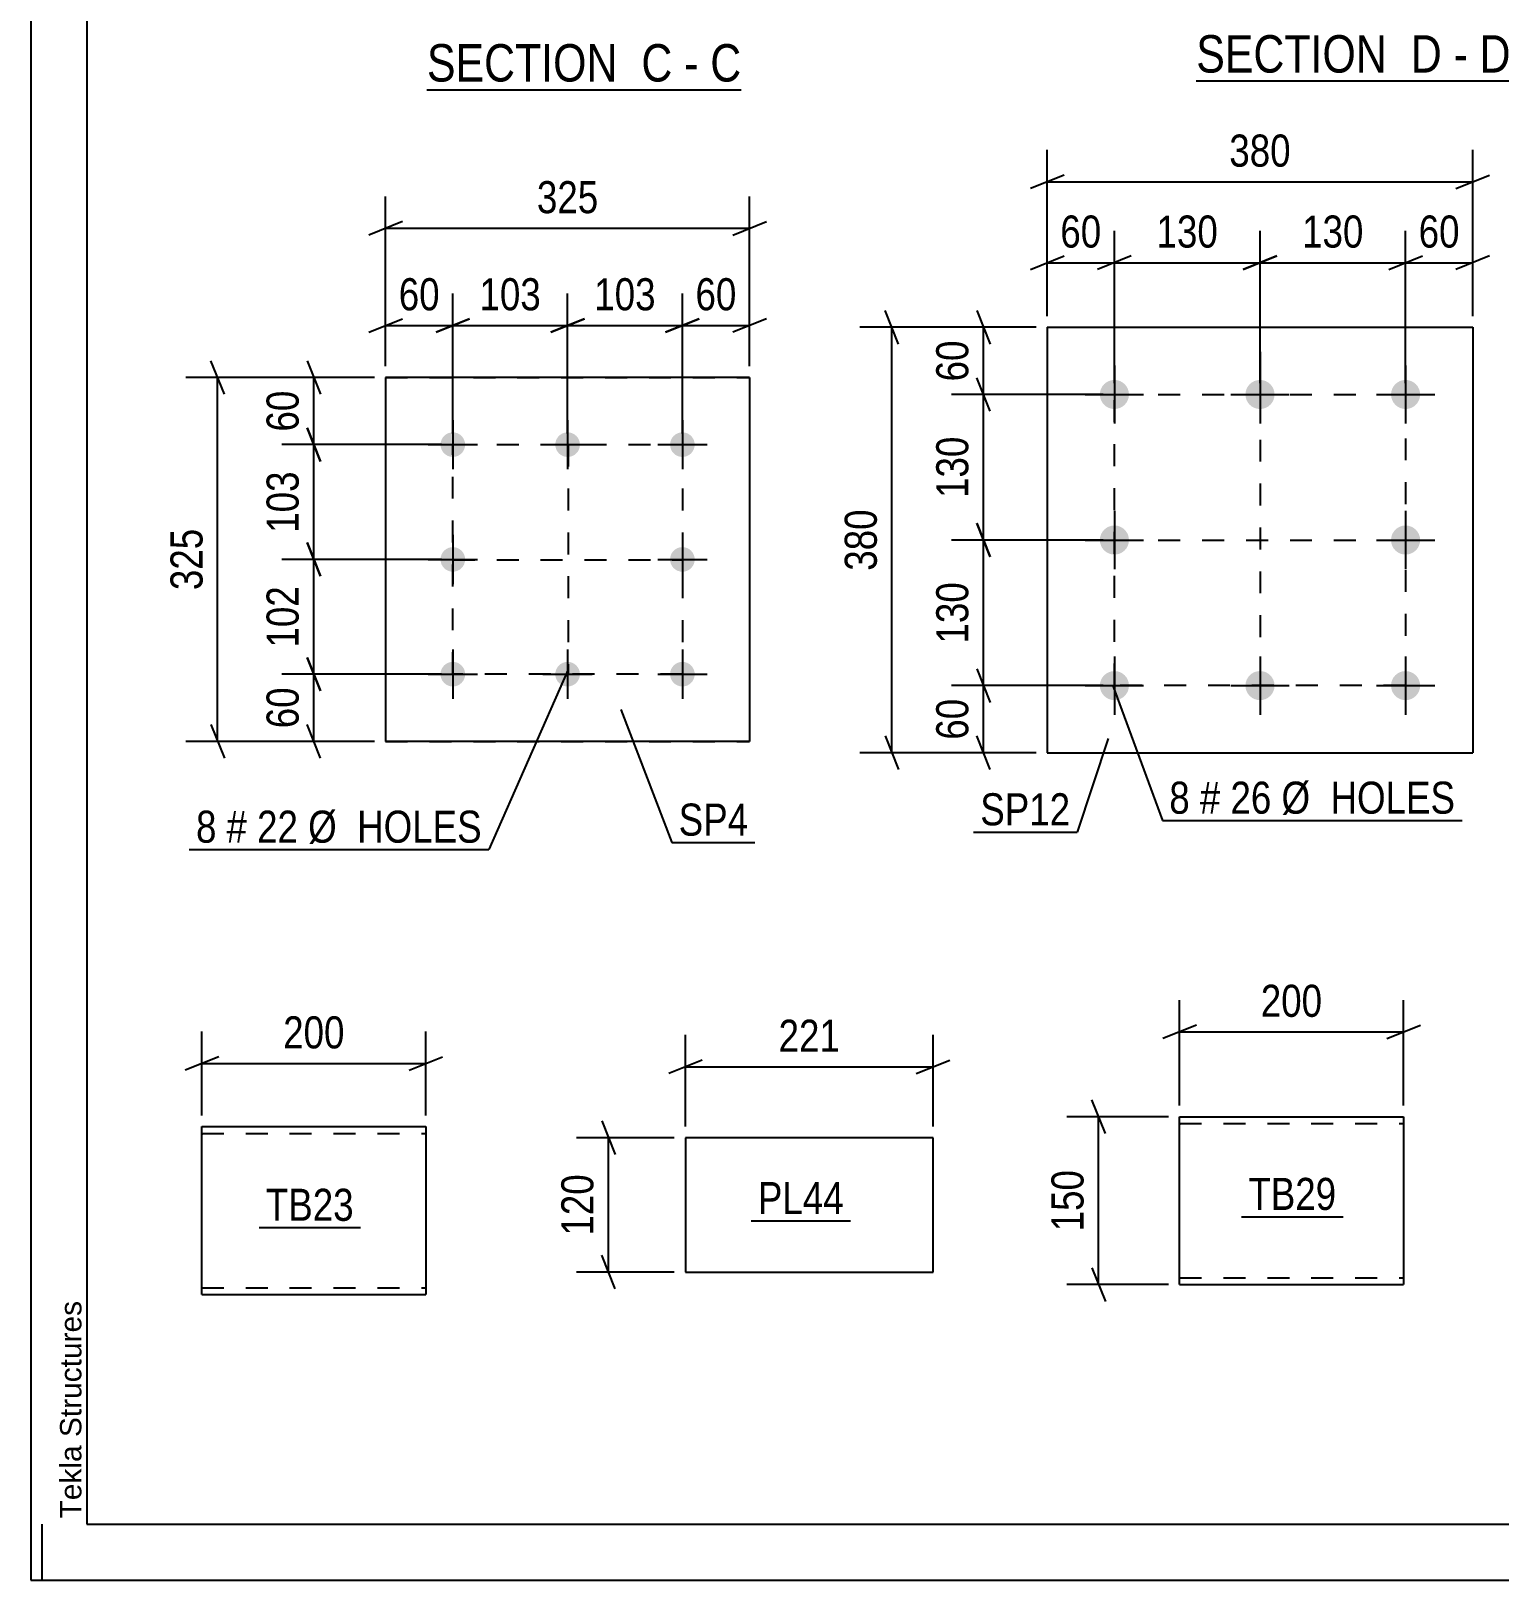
# Model space of a CAD drawing. Header units: millimetres. Extents: x 0 to 841, y 0 to 594.
# Drawn here: x 0 to 131.1, y 0 to 138.3 of the extents above; entities that cross this region are included whole.
import ezdxf

# ---------------------------------------------------------------- set-up
doc = ezdxf.new("R2010")
doc.units = ezdxf.units.MM
doc.linetypes.add('DXK_LINE_DOT2', pattern=[3.9198, 1.9599, -1.9599])
doc.styles.add('Arial', font='ARIAL.TTF', dxfattribs={"height": 0.2})
doc.styles.add('Arial Narrow', font='ARIALN.TTF', dxfattribs={"height": 0.2})

# ---------------------------------------------------------------- blocks, each defined once
blk = doc.blocks.new('Unknown-247305034-1135 - 41552')
at = {"color": 5, "linetype": 'Continuous'}
for p, q in [((0, 594), (0, 0)), ((5, 589), (5, 5)), ((1, 0), (1, 5)), ((5, 5), (836, 5)), ((0, 0), (841, 0))]:
    blk.add_line(p, q, dxfattribs=at)
at = {"color": 174, "linetype": 'Continuous', "style": 'Arial'}
blk.add_text('Tekla Structures', height=1.9102, rotation=90, dxfattribs=at).set_placement((4.5, 5.5))
blk = doc.blocks.new('Unknown-247305034-13 - 5995')
at = {"color": 6, "linetype": 'Continuous'}
blk.add_line((35.36, 133.08), (63.43, 133.08), dxfattribs=at)
at = {"color": 0, "linetype": 'Continuous'}
for points in [[(53.46, 133.83), (53.46, 137.33), (35.36, 137.33), (35.36, 133.83)], [(57.28, 133.83), (57.28, 137.33), (54.51, 137.33), (54.51, 133.83)], [(59.61, 133.83), (59.61, 137.33), (58.33, 137.33), (58.33, 133.83)], [(63.43, 133.83), (63.43, 137.33), (60.66, 137.33), (60.66, 133.83)]]:
    blk.add_wipeout(points, dxfattribs=at)
at = {"color": 7, "linetype": 'Continuous', "style": 'Arial Narrow'}
for s, p in [('SECTION ', (35.36, 133.83)), ('C', (54.51, 133.83)), ('C', (60.66, 133.83)), ('-', (58.33, 133.83))]:
    blk.add_text(s, height=3.34, dxfattribs=at).set_placement(p)
blk = doc.blocks.new('Unknown-247305034-14 - 6220')
at = {"color": 6, "linetype": 'Continuous'}
blk.add_line((104.06, 133.88), (132.13, 133.88), dxfattribs=at)
at = {"color": 0, "linetype": 'Continuous'}
for points in [[(122.17, 134.63), (122.17, 138.13), (104.06, 138.13), (104.06, 134.63)], [(125.99, 134.63), (125.99, 138.13), (123.22, 138.13), (123.22, 134.63)], [(128.31, 134.63), (128.31, 138.13), (127.04, 138.13), (127.04, 134.63)], [(132.13, 134.63), (132.13, 138.13), (129.36, 138.13), (129.36, 134.63)]]:
    blk.add_wipeout(points, dxfattribs=at)
at = {"color": 7, "linetype": 'Continuous', "style": 'Arial Narrow'}
for s, p in [('SECTION ', (104.06, 134.63)), ('D', (123.22, 134.63)), ('D', (129.36, 134.63)), ('-', (127.04, 134.63))]:
    blk.add_text(s, height=3.34, dxfattribs=at).set_placement(p)
blk = doc.blocks.new('Bolt-247305034-5143 - 5109')
at = {"linetype": 'Continuous'}
for points in [[(96.75, 107.18, -1), (96.75, 104.58, -1)], [(109.75, 107.18, -1), (109.75, 104.58, -1)], [(122.75, 107.18, -1), (122.75, 104.58, -1)], [(96.75, 94.18, -1), (96.75, 91.58, -1)], [(122.75, 94.18, -1), (122.75, 91.58, -1)], [(96.75, 81.18, -1), (96.75, 78.58, -1)], [(109.75, 81.18, -1), (109.75, 78.58, -1)], [(122.75, 81.18, -1), (122.75, 78.58, -1)]]:
    blk.add_hatch(color=1, dxfattribs=at).paths.add_polyline_path(points)
at = {"color": 1, "linetype": 'Continuous'}
for p, q in [((96.75, 108.48), (96.75, 103.28)), ((109.75, 108.48), (109.75, 103.28)), ((122.75, 108.48), (122.75, 103.28)), ((94.15, 105.88), (99.35, 105.88)), ((107.15, 105.88), (112.35, 105.88)), ((120.15, 105.88), (125.35, 105.88)), ((96.75, 95.48), (96.75, 90.28)), ((122.75, 95.48), (122.75, 90.28)), ((94.15, 92.88), (99.35, 92.88)), ((120.15, 92.88), (125.35, 92.88)), ((96.75, 82.48), (96.75, 77.28)), ((109.75, 82.48), (109.75, 77.28)), ((122.75, 82.48), (122.75, 77.28)), ((94.15, 79.88), (99.35, 79.88)), ((107.15, 79.88), (112.35, 79.88)), ((120.15, 79.88), (125.35, 79.88))]:
    blk.add_line(p, q, dxfattribs=at)
blk = doc.blocks.new('Part-247305034-5148 - 5109')
at = {"color": 2, "linetype": 'Continuous'}
for p, q in [((90.75, 111.88), (90.75, 73.88)), ((90.75, 111.88), (128.75, 111.88)), ((128.75, 111.88), (128.75, 73.88)), ((90.75, 73.88), (128.75, 73.88))]:
    blk.add_line(p, q, dxfattribs=at)
blk = doc.blocks.new('Part-247305034-5019 - 5015')
at = {"color": 2, "linetype": 'Continuous'}
for p, q in [((58.45, 39.5), (58.45, 27.5)), ((80.56, 39.5), (58.45, 39.5)), ((80.56, 27.5), (80.56, 39.5)), ((58.45, 27.5), (80.56, 27.5))]:
    blk.add_line(p, q, dxfattribs=at)
blk = doc.blocks.new('Part-247305034-5082 - 5077')
at = {"color": 2, "linetype": 'Continuous'}
for p, q in [((102.57, 41.38), (122.57, 41.38)), ((102.57, 27.58), (102.57, 41.38)), ((122.57, 41.38), (122.57, 26.38)), ((102.57, 26.73), (102.57, 27.58)), ((102.57, 26.47), (102.57, 26.73)), ((102.57, 26.38), (102.57, 26.47)), ((102.57, 26.38), (122.57, 26.38))]:
    blk.add_line(p, q, dxfattribs=at)
at = {"color": 7, "linetype": 'DXK_LINE_DOT2'}
for p, q in [((102.57, 40.78), (122.57, 40.78)), ((102.57, 40.78), (102.57, 40.73)), ((102.57, 40.73), (102.57, 40.64)), ((102.57, 27.12), (102.57, 27.58)), ((102.57, 26.98), (122.57, 26.98))]:
    blk.add_line(p, q, dxfattribs=at)
blk = doc.blocks.new('Part-247305034-4767 - 4761')
at = {"color": 2, "linetype": 'Continuous'}
for p, q in [((15.26, 40.49), (35.26, 40.49)), ((15.26, 26.69), (15.26, 40.49)), ((35.26, 40.49), (35.26, 25.49)), ((15.26, 25.84), (15.26, 26.69)), ((15.26, 25.58), (15.26, 25.84)), ((15.26, 25.49), (15.26, 25.58)), ((15.26, 25.49), (35.26, 25.49))]:
    blk.add_line(p, q, dxfattribs=at)
at = {"color": 7, "linetype": 'DXK_LINE_DOT2'}
for p, q in [((15.26, 39.89), (35.26, 39.89)), ((15.26, 39.89), (15.26, 39.84)), ((15.26, 39.84), (15.26, 39.75)), ((15.26, 26.23), (15.26, 26.69)), ((15.26, 26.09), (35.26, 26.09))]:
    blk.add_line(p, q, dxfattribs=at)
blk = doc.blocks.new('Bolt-247305034-4875 - 4813')
at = {"linetype": 'Continuous'}
for points in [[(37.67, 102.5, -1), (37.67, 100.3, -1)], [(47.92, 102.5, -1), (47.92, 100.3, -1)], [(58.17, 102.5, -1), (58.17, 100.3, -1)], [(37.67, 92.25, -1), (37.67, 90.05, -1)], [(58.17, 92.25, -1), (58.17, 90.05, -1)], [(37.67, 82, -1), (37.67, 79.8, -1)], [(47.92, 82, -1), (47.92, 79.8, -1)], [(58.17, 82, -1), (58.17, 79.8, -1)]]:
    blk.add_hatch(color=1, dxfattribs=at).paths.add_polyline_path(points)
at = {"color": 1, "linetype": 'Continuous'}
for p, q in [((37.67, 103.6), (37.67, 99.2)), ((47.92, 103.6), (47.92, 99.2)), ((58.17, 103.6), (58.17, 99.2)), ((35.47, 101.4), (39.87, 101.4)), ((45.72, 101.4), (50.12, 101.4)), ((55.97, 101.4), (60.37, 101.4)), ((37.67, 93.35), (37.67, 88.95)), ((58.17, 93.35), (58.17, 88.95)), ((35.47, 91.15), (39.87, 91.15)), ((55.97, 91.15), (60.37, 91.15)), ((37.67, 83.1), (37.67, 78.7)), ((47.92, 83.1), (47.92, 78.7)), ((58.17, 83.1), (58.17, 78.7)), ((35.47, 80.9), (39.87, 80.9)), ((45.72, 80.9), (50.12, 80.9)), ((55.97, 80.9), (60.37, 80.9))]:
    blk.add_line(p, q, dxfattribs=at)
blk = doc.blocks.new('Part-247305034-4880 - 4813')
at = {"color": 2, "linetype": 'Continuous'}
for p, q in [((31.67, 107.4), (31.67, 74.9)), ((64.17, 107.4), (31.67, 107.4)), ((64.17, 107.4), (64.17, 74.9)), ((64.17, 74.9), (31.67, 74.9))]:
    blk.add_line(p, q, dxfattribs=at)
at = {"color": 7, "linetype": 'DXK_LINE_DOT2'}
for p, q in [((31.67, 107.4), (64.17, 107.4)), ((31.67, 74.9), (64.17, 74.9))]:
    blk.add_line(p, q, dxfattribs=at)
blk = doc.blocks.new('Rectangle-247305034-4968 - 4813')
at = {"color": 1, "linetype": 'DXK_LINE_DOT2'}
blk.add_lwpolyline([(37.67, 101.4), (58.17, 101.4), (58.17, 80.9), (37.67, 80.9), (37.67, 101.4)], close=True, dxfattribs=at)
blk = doc.blocks.new('Line-247305034-5221 - 5109')
at = {"color": 1, "linetype": 'DXK_LINE_DOT2'}
blk.add_line((109.75, 109.68), (109.75, 83.68), dxfattribs=at)
blk = doc.blocks.new('Line-247305034-4953 - 4813')
at = {"color": 1, "linetype": 'DXK_LINE_DOT2'}
blk.add_line((47.97, 101.4), (47.97, 80.9), dxfattribs=at)
blk = doc.blocks.new('Rectangle-247305034-40684 - 5109')
at = {"color": 1, "linetype": 'DXK_LINE_DOT2'}
blk.add_lwpolyline([(96.75, 105.88), (122.75, 105.88), (122.75, 79.88), (96.75, 79.88), (96.75, 105.88)], close=True, dxfattribs=at)
blk = doc.blocks.new('Line-247305034-4961 - 4813')
at = {"color": 1, "linetype": 'DXK_LINE_DOT2'}
blk.add_line((37.67, 91.1), (58.17, 91.1), dxfattribs=at)
blk = doc.blocks.new('Line-247305034-40694 - 5109')
at = {"color": 1, "linetype": 'DXK_LINE_DOT2'}
blk.add_line((96.75, 92.88), (122.75, 92.88), dxfattribs=at)
blk = doc.blocks.new('StraightDimension-247305034-40604 - 5109')
at = {"color": 7, "linetype": 'Continuous'}
for p, q in [((122.75, 106.88), (122.75, 120.5)), ((128.75, 112.88), (128.75, 120.5)), ((121.25, 117.05), (124.25, 118.25)), ((122.75, 117.65), (128.75, 117.65)), ((130.25, 118.25), (127.25, 117.05))]:
    blk.add_line(p, q, dxfattribs=at)
at = {"color": 0}
blk.add_wipeout([(128.18, 118.4), (128.18, 122.6), (123.32, 122.6), (123.32, 118.4)], dxfattribs=at)
at = {"color": 3, "style": 'Arial Narrow'}
blk.add_text('60', height=2.863, dxfattribs=at).set_placement((123.92, 119))
blk = doc.blocks.new('StraightDimension-247305034-40605 - 5109')
at = {"color": 7, "linetype": 'Continuous'}
for p, q in [((109.75, 106.88), (109.75, 120.5)), ((122.75, 106.88), (122.75, 120.5)), ((111.25, 118.25), (108.25, 117.05)), ((109.75, 117.65), (122.75, 117.65)), ((121.25, 117.05), (124.25, 118.25))]:
    blk.add_line(p, q, dxfattribs=at)
at = {"color": 0}
blk.add_wipeout([(119.59, 118.4), (119.59, 122.6), (112.91, 122.6), (112.91, 118.4)], dxfattribs=at)
at = {"color": 3, "style": 'Arial Narrow'}
blk.add_text('130', height=2.863, dxfattribs=at).set_placement((113.51, 119))
blk = doc.blocks.new('StraightDimension-247305034-40606 - 5109')
at = {"color": 7, "linetype": 'Continuous'}
for p, q in [((96.75, 106.88), (96.75, 120.5)), ((109.75, 106.88), (109.75, 120.5)), ((98.25, 118.25), (95.25, 117.05)), ((96.75, 117.65), (109.75, 117.65)), ((108.25, 117.05), (111.25, 118.25))]:
    blk.add_line(p, q, dxfattribs=at)
at = {"color": 0}
blk.add_wipeout([(106.59, 118.4), (106.59, 122.6), (99.91, 122.6), (99.91, 118.4)], dxfattribs=at)
at = {"color": 3, "style": 'Arial Narrow'}
blk.add_text('130', height=2.863, dxfattribs=at).set_placement((100.51, 119))
blk = doc.blocks.new('StraightDimension-247305034-40607 - 5109')
at = {"color": 7, "linetype": 'Continuous'}
for p, q in [((90.75, 112.88), (90.75, 120.5)), ((96.75, 106.88), (96.75, 120.5)), ((89.25, 117.05), (92.25, 118.25)), ((90.75, 117.65), (96.75, 117.65)), ((98.25, 118.25), (95.25, 117.05))]:
    blk.add_line(p, q, dxfattribs=at)
at = {"color": 0}
blk.add_wipeout([(96.18, 118.4), (96.18, 122.6), (91.32, 122.6), (91.32, 118.4)], dxfattribs=at)
at = {"color": 3, "style": 'Arial Narrow'}
blk.add_text('60', height=2.863, dxfattribs=at).set_placement((91.92, 119))
blk = doc.blocks.new('StraightDimension-247305034-40629 - 5109')
at = {"color": 7, "linetype": 'Continuous'}
for p, q in [((90.75, 112.88), (90.75, 127.73)), ((128.75, 112.88), (128.75, 127.73)), ((92.25, 125.48), (89.25, 124.28)), ((90.75, 124.88), (128.75, 124.88)), ((127.25, 124.28), (130.25, 125.48))]:
    blk.add_line(p, q, dxfattribs=at)
at = {"color": 0}
blk.add_wipeout([(113.09, 125.63), (113.09, 129.83), (106.41, 129.83), (106.41, 125.63)], dxfattribs=at)
at = {"color": 3, "style": 'Arial Narrow'}
blk.add_text('380', height=2.863, dxfattribs=at).set_placement((107.01, 126.23))
blk = doc.blocks.new('StraightDimension-247305034-40642 - 5109')
at = {"color": 7, "linetype": 'Continuous'}
for p, q in [((84.45, 113.38), (85.65, 110.38)), ((89.75, 111.88), (82.2, 111.88)), ((85.05, 105.88), (85.05, 111.88)), ((85.65, 104.38), (84.45, 107.38)), ((95.75, 105.88), (82.2, 105.88))]:
    blk.add_line(p, q, dxfattribs=at)
at = {"color": 0}
blk.add_wipeout([(84.3, 111.31), (80.1, 111.31), (80.1, 106.45), (84.3, 106.45)], dxfattribs=at)
at = {"color": 3, "style": 'Arial Narrow'}
blk.add_text('60', height=2.863, rotation=90.0002, dxfattribs=at).set_placement((83.7, 107.05))
blk = doc.blocks.new('StraightDimension-247305034-40643 - 5109')
at = {"color": 7, "linetype": 'Continuous'}
for p, q in [((85.65, 104.38), (84.45, 107.38)), ((95.75, 105.88), (82.2, 105.88)), ((85.05, 92.88), (85.05, 105.88)), ((84.45, 94.38), (85.65, 91.38)), ((95.75, 92.88), (82.2, 92.88))]:
    blk.add_line(p, q, dxfattribs=at)
at = {"color": 0}
blk.add_wipeout([(84.3, 102.72), (80.1, 102.72), (80.1, 96.04), (84.3, 96.04)], dxfattribs=at)
at = {"color": 3, "style": 'Arial Narrow'}
blk.add_text('130', height=2.863, rotation=90.0002, dxfattribs=at).set_placement((83.7, 96.64))
blk = doc.blocks.new('StraightDimension-247305034-40644 - 5109')
at = {"color": 7, "linetype": 'Continuous'}
for p, q in [((85.65, 91.38), (84.45, 94.38)), ((95.75, 92.88), (82.2, 92.88)), ((85.05, 79.88), (85.05, 92.88)), ((84.45, 81.38), (85.65, 78.38)), ((95.75, 79.88), (82.2, 79.88))]:
    blk.add_line(p, q, dxfattribs=at)
at = {"color": 0}
blk.add_wipeout([(84.3, 89.72), (80.1, 89.72), (80.1, 83.04), (84.3, 83.04)], dxfattribs=at)
at = {"color": 3, "style": 'Arial Narrow'}
blk.add_text('130', height=2.863, rotation=90.0002, dxfattribs=at).set_placement((83.7, 83.64))
blk = doc.blocks.new('StraightDimension-247305034-40645 - 5109')
at = {"color": 7, "linetype": 'Continuous'}
for p, q in [((84.45, 81.38), (85.65, 78.38)), ((95.75, 79.88), (82.2, 79.88)), ((85.05, 73.88), (85.05, 79.88)), ((85.65, 72.38), (84.45, 75.38)), ((89.75, 73.88), (82.2, 73.88))]:
    blk.add_line(p, q, dxfattribs=at)
at = {"color": 0}
blk.add_wipeout([(84.3, 79.31), (80.1, 79.31), (80.1, 74.45), (84.3, 74.45)], dxfattribs=at)
at = {"color": 3, "style": 'Arial Narrow'}
blk.add_text('60', height=2.863, rotation=90.0002, dxfattribs=at).set_placement((83.7, 75.05))
blk = doc.blocks.new('StraightDimension-247305034-40667 - 5109')
at = {"color": 7, "linetype": 'Continuous'}
for p, q in [((77.48, 110.38), (76.28, 113.38)), ((89.75, 111.88), (74.03, 111.88)), ((76.88, 73.88), (76.88, 111.88)), ((76.28, 75.38), (77.48, 72.38)), ((89.75, 73.88), (74.03, 73.88))]:
    blk.add_line(p, q, dxfattribs=at)
at = {"color": 0}
blk.add_wipeout([(76.13, 96.22), (71.93, 96.22), (71.93, 89.54), (76.13, 89.54)], dxfattribs=at)
at = {"color": 3, "style": 'Arial Narrow'}
blk.add_text('380', height=2.863, rotation=90.0002, dxfattribs=at).set_placement((75.53, 90.14))
blk = doc.blocks.new('StraightDimension-247305034-42200 - 5015')
at = {"color": 7, "linetype": 'Continuous'}
for p, q in [((50.97, 41), (52.17, 38)), ((57.45, 39.5), (48.72, 39.5)), ((51.57, 27.5), (51.57, 39.5)), ((52.17, 26), (50.97, 29)), ((57.45, 27.5), (48.72, 27.5))]:
    blk.add_line(p, q, dxfattribs=at)
at = {"color": 0}
blk.add_wipeout([(50.82, 36.84), (46.62, 36.84), (46.62, 30.16), (50.82, 30.16)], dxfattribs=at)
at = {"color": 3, "style": 'Arial Narrow'}
blk.add_text('120', height=2.863, rotation=90.0002, dxfattribs=at).set_placement((50.22, 30.76))
blk = doc.blocks.new('StraightDimension-247305034-42189 - 5015')
at = {"color": 7, "linetype": 'Continuous'}
for p, q in [((58.45, 40.5), (58.45, 48.68)), ((80.55, 40.5), (80.55, 48.68)), ((59.95, 46.43), (56.95, 45.23)), ((58.45, 45.83), (80.55, 45.83)), ((79.05, 45.23), (82.05, 46.43))]:
    blk.add_line(p, q, dxfattribs=at)
at = {"color": 0}
blk.add_wipeout([(72.84, 46.58), (72.84, 50.78), (66.16, 50.78), (66.16, 46.58)], dxfattribs=at)
at = {"color": 3, "style": 'Arial Narrow'}
blk.add_text('221', height=2.863, dxfattribs=at).set_placement((66.76, 47.18))
blk = doc.blocks.new('StraightDimension-247305034-5084 - 5077')
at = {"color": 7, "linetype": 'Continuous'}
for p, q in [((95.94, 39.88), (94.74, 42.88)), ((101.57, 41.38), (92.49, 41.38)), ((95.34, 26.38), (95.34, 41.38)), ((94.74, 27.88), (95.94, 24.88)), ((101.57, 26.38), (92.49, 26.38))]:
    blk.add_line(p, q, dxfattribs=at)
at = {"color": 0}
blk.add_wipeout([(94.59, 37.22), (90.39, 37.22), (90.39, 30.54), (94.59, 30.54)], dxfattribs=at)
at = {"color": 3, "style": 'Arial Narrow'}
blk.add_text('150', height=2.863, rotation=90.0002, dxfattribs=at).set_placement((93.99, 31.14))
blk = doc.blocks.new('StraightDimension-247305034-5095 - 5077')
at = {"color": 7, "linetype": 'Continuous'}
for p, q in [((102.57, 42.38), (102.57, 51.8)), ((122.57, 42.38), (122.57, 51.8)), ((104.07, 49.55), (101.07, 48.35)), ((102.57, 48.95), (122.57, 48.95)), ((121.07, 48.35), (124.07, 49.55))]:
    blk.add_line(p, q, dxfattribs=at)
at = {"color": 0}
blk.add_wipeout([(115.91, 49.7), (115.91, 53.9), (109.22, 53.9), (109.22, 49.7)], dxfattribs=at)
at = {"color": 3, "style": 'Arial Narrow'}
blk.add_text('200', height=2.863, dxfattribs=at).set_placement((109.82, 50.3))
blk = doc.blocks.new('StraightDimension-247305034-4770 - 4761')
at = {"color": 7, "linetype": 'Continuous'}
for p, q in [((15.26, 41.49), (15.26, 48.98)), ((35.26, 41.49), (35.26, 48.98)), ((16.76, 46.73), (13.76, 45.53)), ((15.26, 46.13), (35.26, 46.13)), ((33.76, 45.53), (36.76, 46.73))]:
    blk.add_line(p, q, dxfattribs=at)
at = {"color": 0}
blk.add_wipeout([(28.6, 46.88), (28.6, 51.08), (21.92, 51.08), (21.92, 46.88)], dxfattribs=at)
at = {"color": 3, "style": 'Arial Narrow'}
blk.add_text('200', height=2.863, dxfattribs=at).set_placement((22.52, 47.48))
blk = doc.blocks.new('StraightDimension-247305034-4882 - 4813')
at = {"color": 7, "linetype": 'Continuous'}
for p, q in [((17.27, 105.9), (16.07, 108.9)), ((30.67, 107.4), (13.82, 107.4)), ((16.67, 74.9), (16.67, 107.4)), ((16.07, 76.4), (17.27, 73.4)), ((30.67, 74.9), (13.82, 74.9))]:
    blk.add_line(p, q, dxfattribs=at)
at = {"color": 0}
blk.add_wipeout([(15.92, 94.49), (11.72, 94.49), (11.72, 87.81), (15.92, 87.81)], dxfattribs=at)
at = {"color": 3, "style": 'Arial Narrow'}
blk.add_text('325', height=2.863, rotation=90.0002, dxfattribs=at).set_placement((15.32, 88.41))
blk = doc.blocks.new('StraightDimension-247305034-4893 - 4813')
at = {"color": 7, "linetype": 'Continuous'}
for p, q in [((24.65, 108.9), (25.85, 105.9)), ((30.67, 107.4), (22.4, 107.4)), ((25.25, 101.4), (25.25, 107.4)), ((25.85, 99.9), (24.65, 102.9)), ((36.67, 101.4), (22.4, 101.4))]:
    blk.add_line(p, q, dxfattribs=at)
at = {"color": 0}
blk.add_wipeout([(24.5, 106.83), (20.3, 106.83), (20.3, 101.97), (24.5, 101.97)], dxfattribs=at)
at = {"color": 3, "style": 'Arial Narrow'}
blk.add_text('60', height=2.863, rotation=90.0002, dxfattribs=at).set_placement((23.9, 102.57))
blk = doc.blocks.new('StraightDimension-247305034-4903 - 4813')
at = {"color": 7, "linetype": 'Continuous'}
for p, q in [((24.65, 82.4), (25.85, 79.4)), ((36.67, 80.9), (22.4, 80.9)), ((25.25, 74.9), (25.25, 80.9)), ((25.85, 73.4), (24.65, 76.4)), ((30.67, 74.9), (22.4, 74.9))]:
    blk.add_line(p, q, dxfattribs=at)
at = {"color": 0}
blk.add_wipeout([(24.5, 80.33), (20.3, 80.33), (20.3, 75.47), (24.5, 75.47)], dxfattribs=at)
at = {"color": 3, "style": 'Arial Narrow'}
blk.add_text('60', height=2.863, rotation=90.0002, dxfattribs=at).set_placement((23.9, 76.07))
blk = doc.blocks.new('StraightDimension-247305034-4918 - 4813')
at = {"color": 7, "linetype": 'Continuous'}
for p, q in [((31.67, 108.4), (31.67, 114.9)), ((37.67, 102.4), (37.67, 114.9)), ((30.17, 111.45), (33.17, 112.65)), ((39.17, 112.65), (36.17, 111.45)), ((31.67, 112.05), (37.67, 112.05))]:
    blk.add_line(p, q, dxfattribs=at)
at = {"color": 0}
blk.add_wipeout([(37.1, 112.8), (37.1, 117), (32.24, 117), (32.24, 112.8)], dxfattribs=at)
at = {"color": 3, "style": 'Arial Narrow'}
blk.add_text('60', height=2.863, dxfattribs=at).set_placement((32.84, 113.4))
blk = doc.blocks.new('StraightDimension-247305034-4932 - 4813')
at = {"color": 7, "linetype": 'Continuous'}
for p, q in [((58.17, 102.4), (58.17, 114.9)), ((64.17, 108.4), (64.17, 114.9)), ((56.67, 111.45), (59.67, 112.65)), ((65.67, 112.65), (62.67, 111.45)), ((58.17, 112.05), (64.17, 112.05))]:
    blk.add_line(p, q, dxfattribs=at)
at = {"color": 0}
blk.add_wipeout([(63.6, 112.8), (63.6, 117), (58.74, 117), (58.74, 112.8)], dxfattribs=at)
at = {"color": 3, "style": 'Arial Narrow'}
blk.add_text('60', height=2.863, dxfattribs=at).set_placement((59.34, 113.4))
blk = doc.blocks.new('StraightDimension-247305034-4943 - 4813')
at = {"color": 7, "linetype": 'Continuous'}
for p, q in [((31.67, 108.4), (31.67, 123.57)), ((64.17, 108.4), (64.17, 123.57)), ((33.17, 121.32), (30.17, 120.12)), ((31.67, 120.72), (64.17, 120.72)), ((62.67, 120.12), (65.67, 121.32))]:
    blk.add_line(p, q, dxfattribs=at)
at = {"color": 0}
blk.add_wipeout([(51.26, 121.47), (51.26, 125.67), (44.58, 125.67), (44.58, 121.47)], dxfattribs=at)
at = {"color": 3, "style": 'Arial Narrow'}
blk.add_text('325', height=2.863, dxfattribs=at).set_placement((45.18, 122.07))
blk = doc.blocks.new('StraightDimension-247305034-17061 - 4813')
at = {"color": 7, "linetype": 'Continuous'}
for p, q in [((24.65, 92.65), (25.85, 89.65)), ((36.67, 91.15), (22.4, 91.15)), ((25.25, 80.9), (25.25, 91.15)), ((25.85, 79.4), (24.65, 82.4)), ((36.67, 80.9), (22.4, 80.9))]:
    blk.add_line(p, q, dxfattribs=at)
at = {"color": 0}
blk.add_wipeout([(24.5, 89.37), (20.3, 89.37), (20.3, 82.68), (24.5, 82.68)], dxfattribs=at)
at = {"color": 3, "style": 'Arial Narrow'}
blk.add_text('102', height=2.863, rotation=90.0002, dxfattribs=at).set_placement((23.9, 83.28))
blk = doc.blocks.new('StraightDimension-247305034-17063 - 4813')
at = {"color": 7, "linetype": 'Continuous'}
for p, q in [((24.65, 102.9), (25.85, 99.9)), ((36.67, 101.4), (22.4, 101.4)), ((25.25, 91.15), (25.25, 101.4)), ((25.85, 89.65), (24.65, 92.65)), ((36.67, 91.15), (22.4, 91.15))]:
    blk.add_line(p, q, dxfattribs=at)
at = {"color": 0}
blk.add_wipeout([(24.5, 99.62), (20.3, 99.62), (20.3, 92.93), (24.5, 92.93)], dxfattribs=at)
at = {"color": 3, "style": 'Arial Narrow'}
blk.add_text('103', height=2.863, rotation=90.0002, dxfattribs=at).set_placement((23.9, 93.53))
blk = doc.blocks.new('StraightDimension-247305034-17077 - 4813')
at = {"color": 7, "linetype": 'Continuous'}
for p, q in [((37.67, 102.4), (37.67, 114.9)), ((47.92, 102.4), (47.92, 114.9)), ((36.17, 111.45), (39.17, 112.65)), ((49.42, 112.65), (46.42, 111.45)), ((37.67, 112.05), (47.92, 112.05))]:
    blk.add_line(p, q, dxfattribs=at)
at = {"color": 0}
blk.add_wipeout([(46.14, 112.8), (46.14, 117), (39.45, 117), (39.45, 112.8)], dxfattribs=at)
at = {"color": 3, "style": 'Arial Narrow'}
blk.add_text('103', height=2.863, dxfattribs=at).set_placement((40.05, 113.4))
blk = doc.blocks.new('StraightDimension-247305034-17079 - 4813')
at = {"color": 7, "linetype": 'Continuous'}
for p, q in [((47.92, 102.4), (47.92, 114.9)), ((58.17, 102.4), (58.17, 114.9)), ((46.42, 111.45), (49.42, 112.65)), ((59.67, 112.65), (56.67, 111.45)), ((47.92, 112.05), (58.17, 112.05))]:
    blk.add_line(p, q, dxfattribs=at)
at = {"color": 0}
blk.add_wipeout([(56.39, 112.8), (56.39, 117), (49.7, 117), (49.7, 112.8)], dxfattribs=at)
at = {"color": 3, "style": 'Arial Narrow'}
blk.add_text('103', height=2.863, dxfattribs=at).set_placement((50.3, 113.4))
blk = doc.blocks.new('Mark-247305034-5139 - 5109')
at = {"color": 0}
for points in [[(103.48, 68.44), (103.48, 71.44), (101.65, 71.44), (101.65, 68.44)], [(106.21, 68.44), (106.21, 71.44), (104.38, 71.44), (104.38, 68.44)], [(110.77, 68.44), (110.77, 71.44), (107.11, 71.44), (107.11, 68.44)], [(127.19, 68.44), (127.19, 71.44), (111.67, 71.44), (111.67, 68.44)]]:
    blk.add_wipeout(points, dxfattribs=at)
for points in [[(103.48, 68.44), (103.48, 71.44), (101.65, 71.44), (101.65, 68.44)], [(106.21, 68.44), (106.21, 71.44), (104.38, 71.44), (104.38, 68.44)], [(110.77, 68.44), (110.77, 71.44), (107.11, 71.44), (107.11, 68.44)], [(127.19, 68.44), (127.19, 71.44), (111.67, 71.44), (111.67, 68.44)]]:
    blk.add_wipeout(points, dxfattribs=at)
at = {"color": 7, "linetype": 'Continuous'}
for p, q in [((96.59, 79.95), (101.05, 67.84)), ((101.05, 67.84), (127.79, 67.84))]:
    blk.add_line(p, q, dxfattribs=at)
at = {"color": 3, "style": 'Arial Narrow'}
for s, height, p in [('8', 2.86, (101.65, 68.44)), ('#', 2.86, (104.38, 68.44)), ('26', 2.863, (107.11, 68.44)), ('Ø  HOLES', 2.863, (111.67, 68.44))]:
    blk.add_text(s, height=height, dxfattribs=at).set_placement(p)
blk = doc.blocks.new('Mark-247305034-5144 - 5109')
at = {"color": 0}
blk.add_wipeout([(92.81, 67.4), (92.81, 70.4), (84.77, 70.4), (84.77, 67.4)], dxfattribs=at)
blk.add_wipeout([(92.81, 67.4), (92.81, 70.4), (84.77, 70.4), (84.77, 67.4)], dxfattribs=at)
at = {"color": 30, "linetype": 'Continuous'}
for p in [(96.19, 75.16), (84.17, 66.8)]:
    blk.add_line(p, (93.41, 66.8), dxfattribs=at)
at = {"color": 3, "style": 'Arial Narrow'}
blk.add_text('SP12', height=2.863, dxfattribs=at).set_placement((84.77, 67.4))
blk = doc.blocks.new('Mark-247305034-5017 - 5015')
at = {"color": 0}
blk.add_wipeout([(72.58, 32.68), (72.58, 35.68), (64.91, 35.68), (64.91, 32.68)], dxfattribs=at)
blk.add_wipeout([(72.58, 32.68), (72.58, 35.68), (64.91, 35.68), (64.91, 32.68)], dxfattribs=at)
at = {"color": 30, "linetype": 'Continuous'}
blk.add_line((64.31, 32.08), (73.18, 32.08), dxfattribs=at)
at = {"color": 3, "style": 'Arial Narrow'}
blk.add_text('PL44', height=2.863, dxfattribs=at).set_placement((64.91, 32.68))
blk = doc.blocks.new('Mark-247305034-5080 - 5077')
at = {"color": 0}
blk.add_wipeout([(116.57, 33.05), (116.57, 36.05), (108.71, 36.05), (108.71, 33.05)], dxfattribs=at)
blk.add_wipeout([(116.57, 33.05), (116.57, 36.05), (108.71, 36.05), (108.71, 33.05)], dxfattribs=at)
at = {"color": 30, "linetype": 'Continuous'}
blk.add_line((108.11, 32.45), (117.17, 32.45), dxfattribs=at)
at = {"color": 3, "style": 'Arial Narrow'}
blk.add_text('TB29', height=2.863, dxfattribs=at).set_placement((108.71, 33.05))
blk = doc.blocks.new('Mark-247305034-4765 - 4761')
at = {"color": 0}
blk.add_wipeout([(28.83, 32.08), (28.83, 35.08), (20.97, 35.08), (20.97, 32.08)], dxfattribs=at)
blk.add_wipeout([(28.83, 32.08), (28.83, 35.08), (20.97, 35.08), (20.97, 32.08)], dxfattribs=at)
at = {"color": 30, "linetype": 'Continuous'}
blk.add_line((20.37, 31.48), (29.43, 31.48), dxfattribs=at)
at = {"color": 3, "style": 'Arial Narrow'}
blk.add_text('TB23', height=2.863, dxfattribs=at).set_placement((20.97, 32.08))
blk = doc.blocks.new('Mark-247305034-4871 - 4813')
at = {"color": 0}
for points in [[(16.56, 65.85), (16.56, 68.85), (14.74, 68.85), (14.74, 65.85)], [(19.29, 65.85), (19.29, 68.85), (17.46, 68.85), (17.46, 65.85)], [(23.85, 65.85), (23.85, 68.85), (20.19, 68.85), (20.19, 65.85)], [(40.28, 65.85), (40.28, 68.85), (24.75, 68.85), (24.75, 65.85)]]:
    blk.add_wipeout(points, dxfattribs=at)
for points in [[(16.56, 65.85), (16.56, 68.85), (14.74, 68.85), (14.74, 65.85)], [(19.29, 65.85), (19.29, 68.85), (17.46, 68.85), (17.46, 65.85)], [(23.85, 65.85), (23.85, 68.85), (20.19, 68.85), (20.19, 65.85)], [(40.28, 65.85), (40.28, 68.85), (24.75, 68.85), (24.75, 65.85)]]:
    blk.add_wipeout(points, dxfattribs=at)
at = {"color": 7, "linetype": 'Continuous'}
for p in [(47.97, 81.31), (14.14, 65.25)]:
    blk.add_line(p, (40.88, 65.25), dxfattribs=at)
at = {"color": 3, "style": 'Arial Narrow'}
for s, height, p in [('8', 2.86, (14.74, 65.85)), ('#', 2.86, (17.46, 65.85)), ('22', 2.863, (20.19, 65.85)), ('Ø  HOLES', 2.863, (24.75, 65.85))]:
    blk.add_text(s, height=height, dxfattribs=at).set_placement(p)
blk = doc.blocks.new('Mark-247305034-4876 - 4813')
at = {"color": 0}
blk.add_wipeout([(64.05, 66.48), (64.05, 69.48), (57.84, 69.48), (57.84, 66.48)], dxfattribs=at)
blk.add_wipeout([(64.05, 66.48), (64.05, 69.48), (57.84, 69.48), (57.84, 66.48)], dxfattribs=at)
at = {"color": 30, "linetype": 'Continuous'}
for p, q in [((52.68, 77.75), (57.24, 65.88)), ((57.24, 65.88), (64.65, 65.88))]:
    blk.add_line(p, q, dxfattribs=at)
at = {"color": 3, "style": 'Arial Narrow'}
blk.add_text('SP4', height=2.863, dxfattribs=at).set_placement((57.84, 66.48))

msp = doc.modelspace()

# ---------------------------------------------------------------- block references
for name in ['Unknown-247305034-1135 - 41552', 'Part-247305034-5148 - 5109', 'Line-247305034-5221 - 5109', 'Bolt-247305034-5143 - 5109', 'Part-247305034-4880 - 4813', 'Rectangle-247305034-40684 - 5109', 'Bolt-247305034-4875 - 4813', 'Rectangle-247305034-4968 - 4813', 'Line-247305034-4953 - 4813', 'Line-247305034-40694 - 5109', 'Line-247305034-4961 - 4813', 'Part-247305034-4767 - 4761', 'Part-247305034-5082 - 5077', 'Part-247305034-5019 - 5015']:
    msp.add_blockref(name, (0, 0))

# ---------------------------------------------------------------- next in the draw order: block references
for name in ['Unknown-247305034-13 - 5995', 'Unknown-247305034-14 - 6220', 'StraightDimension-247305034-40604 - 5109', 'StraightDimension-247305034-4932 - 4813', 'StraightDimension-247305034-4882 - 4813', 'Mark-247305034-5139 - 5109', 'Mark-247305034-4876 - 4813', 'StraightDimension-247305034-4770 - 4761', 'StraightDimension-247305034-5084 - 5077', 'StraightDimension-247305034-42200 - 5015', 'Mark-247305034-5080 - 5077', 'Mark-247305034-4765 - 4761', 'Mark-247305034-5017 - 5015']:
    msp.add_blockref(name, (0, 0))

# ---------------------------------------------------------------- next in the draw order: block references
for name in ['StraightDimension-247305034-40605 - 5109', 'StraightDimension-247305034-4893 - 4813', 'StraightDimension-247305034-4903 - 4813', 'StraightDimension-247305034-5095 - 5077', 'StraightDimension-247305034-42189 - 5015']:
    msp.add_blockref(name, (0, 0))

# ---------------------------------------------------------------- next in the draw order: block references
for name in ['StraightDimension-247305034-40606 - 5109', 'StraightDimension-247305034-4918 - 4813', 'StraightDimension-247305034-17061 - 4813']:
    msp.add_blockref(name, (0, 0))

# ---------------------------------------------------------------- next in the draw order: block references
for name in ['StraightDimension-247305034-4943 - 4813', 'StraightDimension-247305034-40607 - 5109', 'StraightDimension-247305034-17063 - 4813', 'Mark-247305034-4871 - 4813']:
    msp.add_blockref(name, (0, 0))

# ---------------------------------------------------------------- next in the draw order: block references
for name in ['StraightDimension-247305034-40629 - 5109', 'StraightDimension-247305034-17077 - 4813']:
    msp.add_blockref(name, (0, 0))

# ---------------------------------------------------------------- next in the draw order: block references
for name in ['StraightDimension-247305034-17079 - 4813', 'StraightDimension-247305034-40642 - 5109']:
    msp.add_blockref(name, (0, 0))

# ---------------------------------------------------------------- next in the draw order: block references
msp.add_blockref('StraightDimension-247305034-40643 - 5109', (0, 0))

# ---------------------------------------------------------------- next in the draw order: block references
msp.add_blockref('StraightDimension-247305034-40644 - 5109', (0, 0))

# ---------------------------------------------------------------- next in the draw order: block references
msp.add_blockref('StraightDimension-247305034-40645 - 5109', (0, 0))

# ---------------------------------------------------------------- next in the draw order: block references
msp.add_blockref('StraightDimension-247305034-40667 - 5109', (0, 0))

# ---------------------------------------------------------------- next in the draw order: block references
msp.add_blockref('Mark-247305034-5144 - 5109', (0, 0))

doc.saveas('drawing.dxf')
